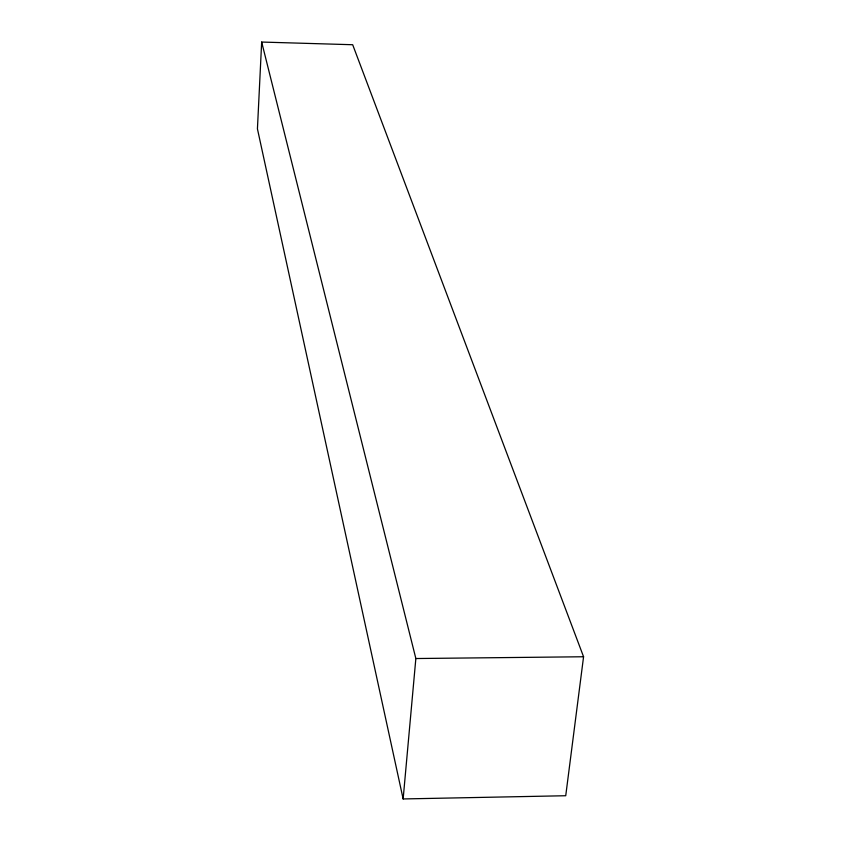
<?xml version="1.0" encoding="UTF-8"?>
<svg xmlns="http://www.w3.org/2000/svg" width="841" height="841" viewBox="0 0 841 841"><rect width="100%" height="100%" fill="white"/><g stroke="black" fill="none" stroke-linecap="round" stroke-linejoin="round"><path stroke-width="1.26" d="M261.667 42.05L257.43 128.841L403.144 798.95L565.73 795.733L583.57 656.758L352.684 44.731L261.667 42.05L415.853 658.535L403.144 798.95M415.853 658.535L583.57 656.758"/></g></svg>
